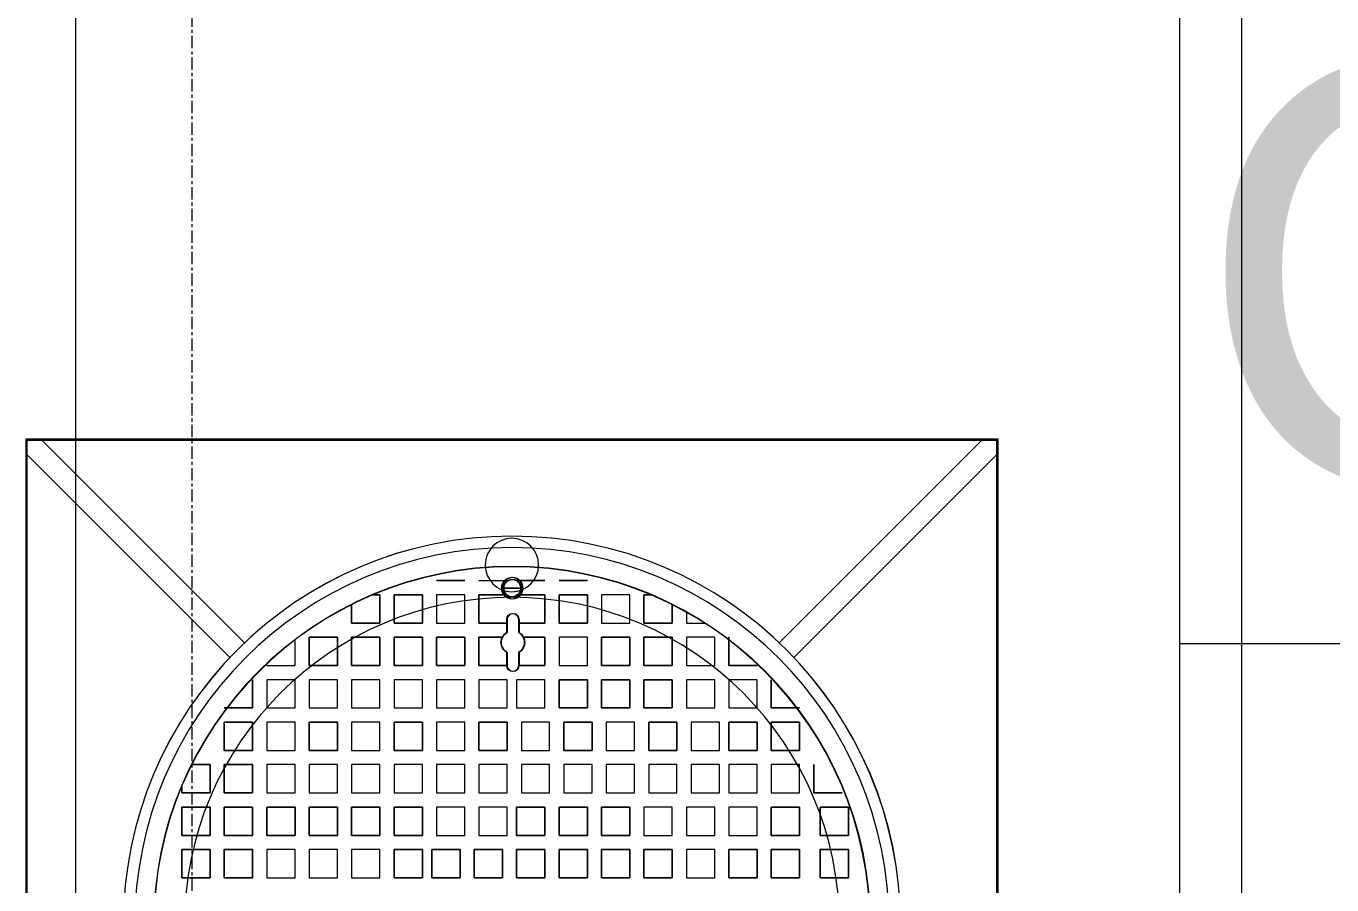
# Model space of a CAD drawing. Header units: millimetres. Extents: x -24439 to 198341, y -52871 to 149926.
# Drawn here: x 99782 to 101125, y 15778 to 16661 of the extents above; entities that cross this region are included whole.
import ezdxf

# ---------------------------------------------------------------- set-up
doc = ezdxf.new("R2010")
doc.units = ezdxf.units.MM
doc.linetypes.add('Grid Line', pattern=[22.225, 12.7, -3.175, 3.175, -3.175])
for name, color, linetype, lineweight in [('A-ANNO-NOTE', 131, 'Continuous', 9), ('G-IMPT', 8, 'Continuous', 9), ('M-EQPM', 50, 'Continuous', 9), ('S-GRID-1', 1, 'Grid Line', 9)]:
    doc.layers.add(name, color=color, linetype=linetype, lineweight=lineweight)
doc.styles.add('Arial_6', font='arial_0.ttf', dxfattribs={"height": 2})

# ---------------------------------------------------------------- blocks, each defined once
blk = doc.blocks.new('TKTC_NAP THAM BE XLNT_260130 - TKTC_XREF_260130_NAP THAM BE XLNT_dwg_TTT-HOOD ACCESS - TTT-HOOD ACCESS-1904605-MB BỂ XLNT 2 HẦM 1-3399785-TKCS_MB ĐỊNH VỊ CAO ĐỘ THIẾT KẾ')
at = {"layer": 'G-IMPT'}
for p, q in [((16.2, 350.9), (0.1, 350.9)), ((43.8, 358.9), (13.8, 358.9))]:
    blk.add_line(p, q, dxfattribs=at)
at = {"layer": 'G-IMPT', "flags": 128}
for points in [[(-71.2, 358.9), (-41.2, 358.9), (-71.2, 358.9), (-41.2, 358.9), (-71.2, 358.9), (-41.2, 358.9)], [(-26.2, 358.9), (3.8, 358.9), (-26.2, 358.9), (3.8, 358.9)], [(0.7, 350.9), (16.9, 350.9)], [(58.8, 358.9), (88.8, 358.9)], [(-86.2, 313.9), (-116.2, 313.9), (-116.2, 343.9), (-86.2, 343.9), (-86.2, 313.9), (-116.2, 313.9), (-116.2, 343.9), (-86.2, 343.9), (-86.2, 313.9), (-116.2, 313.9), (-116.2, 343.9), (-86.2, 343.9), (-86.2, 313.9), (-116.2, 313.9), (-116.2, 343.9), (-86.2, 343.9)], [(-41.2, 313.9), (-41.2, 343.9), (-71.2, 343.9), (-71.2, 313.9), (-41.2, 313.9), (-41.2, 343.9), (-71.2, 343.9), (-71.2, 313.9), (-41.2, 313.9), (-71.2, 313.9), (-71.2, 343.9), (-41.2, 343.9), (-41.2, 313.9), (-71.2, 313.9), (-71.2, 343.9), (-41.2, 343.9)], [(43.8, 313.9), (43.8, 343.9), (13.8, 343.9), (13.8, 340.9), (13.8, 343.9), (43.8, 343.9)], [(88.8, 313.9), (58.8, 313.9), (58.8, 343.9), (88.8, 343.9), (88.8, 313.9), (58.8, 313.9), (58.8, 343.9), (88.8, 343.9), (88.8, 313.9), (58.8, 313.9), (58.8, 343.9), (88.8, 343.9), (88.8, 313.9), (58.8, 313.9), (58.8, 343.9), (88.8, 343.9)], [(133.8, 313.9), (133.8, 343.9), (103.8, 343.9), (103.8, 313.9), (133.8, 313.9), (133.8, 343.9), (103.8, 343.9), (103.8, 313.9), (133.8, 313.9), (103.8, 313.9), (103.8, 343.9), (133.8, 343.9), (133.8, 313.9), (103.8, 313.9), (103.8, 343.9), (133.8, 343.9)], [(156.8, 343.9), (148.8, 343.9), (148.8, 313.9), (178.8, 313.9), (178.8, 333.8), (178.8, 313.9), (148.8, 313.9), (148.8, 343.9), (156.8, 343.9), (148.8, 343.9), (148.8, 313.9), (178.8, 313.9), (178.8, 333.8), (178.8, 313.9), (148.8, 313.9), (148.8, 343.9)], [(13.8, 320.3), (13.8, 313.9), (43.8, 313.9), (13.8, 313.9)], [(-176.2, 268.9), (-206.2, 268.9), (-206.2, 298.9), (-176.2, 298.9), (-176.2, 268.9), (-206.2, 268.9), (-206.2, 298.9), (-176.2, 298.9)], [(-131.2, 268.9), (-131.2, 298.9), (-161.2, 298.9), (-161.2, 268.9), (-131.2, 268.9), (-131.2, 298.9), (-161.2, 298.9), (-161.2, 268.9), (-131.2, 268.9), (-131.2, 298.9), (-161.2, 298.9), (-161.2, 268.9), (-131.2, 268.9), (-161.2, 268.9), (-161.2, 298.9), (-131.2, 298.9)], [(-86.2, 268.9), (-86.2, 298.9), (-116.2, 298.9), (-116.2, 268.9), (-86.2, 268.9), (-86.2, 298.9), (-116.2, 298.9), (-116.2, 268.9), (-86.2, 268.9), (-86.2, 298.9), (-116.2, 298.9), (-116.2, 268.9), (-86.2, 268.9), (-116.2, 268.9), (-116.2, 298.9), (-86.2, 298.9)], [(-41.2, 268.9), (-71.2, 268.9), (-71.2, 298.9), (-41.2, 298.9), (-41.2, 268.9), (-71.2, 268.9), (-71.2, 298.9), (-41.2, 298.9), (-41.2, 268.9), (-71.2, 268.9), (-71.2, 298.9), (-41.2, 298.9), (-41.2, 268.9), (-71.2, 268.9), (-71.2, 298.9), (-41.2, 298.9)], [(-2.9, 298.9), (-26.2, 298.9), (-26.2, 268.9), (2, 268.9), (-26.2, 268.9), (-26.2, 298.9)], [(88.8, 268.9), (88.8, 298.9), (58.8, 298.9), (58.8, 268.9), (88.8, 268.9), (88.8, 298.9), (58.8, 298.9), (58.8, 268.9), (88.8, 268.9), (58.8, 268.9), (58.8, 298.9), (88.8, 298.9), (88.8, 268.9), (58.8, 268.9), (58.8, 298.9), (88.8, 298.9), (88.8, 268.9), (58.8, 268.9), (58.8, 298.9), (88.8, 298.9)], [(133.8, 268.9), (133.8, 298.9), (103.8, 298.9), (103.8, 268.9), (133.8, 268.9), (133.8, 298.9), (103.8, 298.9), (103.8, 268.9), (133.8, 268.9), (133.8, 298.9), (103.8, 298.9), (103.8, 268.9), (133.8, 268.9), (103.8, 268.9), (103.8, 298.9), (133.8, 298.9), (133.8, 268.9), (103.8, 268.9), (103.8, 298.9), (133.8, 298.9), (133.8, 268.9), (103.8, 268.9), (103.8, 298.9), (133.8, 298.9)], [(178.8, 268.9), (178.8, 298.9), (148.8, 298.9), (148.8, 268.9), (178.8, 268.9), (178.8, 298.9), (148.8, 298.9), (148.8, 268.9), (178.8, 268.9), (178.8, 298.9), (148.8, 298.9), (148.8, 268.9), (178.8, 268.9), (148.8, 268.9), (148.8, 298.9), (178.8, 298.9), (178.8, 268.9), (148.8, 268.9), (148.8, 298.9), (178.8, 298.9), (178.8, 268.9), (148.8, 268.9), (148.8, 298.9), (178.8, 298.9)], [(223.8, 268.9), (223.8, 298.9), (193.8, 298.9), (193.8, 268.9), (223.8, 268.9), (223.8, 298.9), (193.8, 298.9), (193.8, 268.9), (223.8, 268.9), (223.8, 298.9), (193.8, 298.9), (193.8, 268.9), (223.8, 268.9), (193.8, 268.9), (193.8, 298.9), (223.8, 298.9)], [(-266.2, 223.9), (-266.2, 253.9), (-266.2, 223.9), (-266.2, 253.9), (-266.2, 223.9), (-296.2, 223.9), (-266.2, 223.9), (-296.2, 223.9)], [(-221.2, 223.9), (-251.2, 223.9), (-251.2, 253.9), (-221.2, 253.9), (-221.2, 223.9), (-251.2, 223.9), (-251.2, 253.9), (-221.2, 253.9)], [(-176.2, 223.9), (-206.2, 223.9), (-206.2, 253.9), (-176.2, 253.9), (-176.2, 223.9), (-206.2, 223.9), (-206.2, 253.9), (-176.2, 253.9), (-176.2, 223.9), (-206.2, 223.9), (-206.2, 253.9), (-176.2, 253.9), (-176.2, 223.9), (-206.2, 223.9), (-206.2, 253.9), (-176.2, 253.9)], [(-131.2, 223.9), (-131.2, 253.9), (-161.2, 253.9), (-161.2, 223.9), (-131.2, 223.9), (-131.2, 253.9), (-161.2, 253.9), (-161.2, 223.9), (-131.2, 223.9), (-131.2, 253.9), (-161.2, 253.9), (-161.2, 223.9), (-131.2, 223.9), (-131.2, 253.9), (-161.2, 253.9), (-161.2, 223.9), (-131.2, 223.9), (-161.2, 223.9), (-161.2, 253.9), (-131.2, 253.9), (-131.2, 223.9), (-161.2, 223.9), (-161.2, 253.9), (-131.2, 253.9)], [(-86.2, 223.9), (-86.2, 253.9), (-116.2, 253.9), (-116.2, 223.9), (-86.2, 223.9), (-86.2, 253.9), (-116.2, 253.9), (-116.2, 223.9), (-86.2, 223.9), (-116.2, 223.9), (-116.2, 253.9), (-86.2, 253.9), (-86.2, 223.9), (-116.2, 223.9), (-116.2, 253.9), (-86.2, 253.9), (-86.2, 223.9), (-116.2, 223.9), (-116.2, 253.9), (-86.2, 253.9), (-86.2, 223.9), (-116.2, 223.9), (-116.2, 253.9), (-86.2, 253.9)], [(-41.2, 223.9), (-41.2, 253.9), (-71.2, 253.9), (-71.2, 223.9), (-41.2, 223.9), (-71.2, 223.9), (-71.2, 253.9), (-41.2, 253.9), (-41.2, 223.9), (-71.2, 223.9), (-71.2, 253.9), (-41.2, 253.9), (-41.2, 223.9), (-71.2, 223.9), (-71.2, 253.9), (-41.2, 253.9), (-41.2, 223.9), (-71.2, 223.9), (-71.2, 253.9), (-41.2, 253.9), (-41.2, 223.9), (-71.2, 223.9), (-71.2, 253.9), (-41.2, 253.9)], [(3.8, 223.9), (-26.2, 223.9), (-26.2, 253.9), (3.8, 253.9), (3.8, 223.9), (-26.2, 223.9), (-26.2, 253.9), (3.8, 253.9), (3.8, 223.9), (-26.2, 223.9), (-26.2, 253.9), (3.8, 253.9)], [(43.8, 223.9), (13.8, 223.9), (13.8, 253.9), (43.8, 253.9)], [(88.8, 223.9), (58.8, 223.9), (58.8, 253.9), (88.8, 253.9), (88.8, 223.9), (58.8, 223.9), (58.8, 253.9), (88.8, 253.9), (88.8, 223.9), (58.8, 223.9), (58.8, 253.9), (88.8, 253.9)], [(133.8, 223.9), (103.8, 223.9), (103.8, 253.9), (133.8, 253.9), (133.8, 223.9), (103.8, 223.9), (103.8, 253.9), (133.8, 253.9), (133.8, 223.9), (103.8, 223.9), (103.8, 253.9), (133.8, 253.9), (133.8, 223.9), (103.8, 223.9), (103.8, 253.9), (133.8, 253.9)], [(178.8, 223.9), (148.8, 223.9), (148.8, 253.9), (178.8, 253.9), (178.8, 223.9), (148.8, 223.9), (148.8, 253.9), (178.8, 253.9), (178.8, 223.9), (148.8, 223.9), (148.8, 253.9), (178.8, 253.9), (178.8, 223.9), (148.8, 223.9), (148.8, 253.9), (178.8, 253.9)], [(223.8, 223.9), (193.8, 223.9), (193.8, 253.9), (223.8, 253.9), (223.8, 223.9), (193.8, 223.9), (193.8, 253.9), (223.8, 253.9), (223.8, 223.9), (193.8, 223.9), (193.8, 253.9), (223.8, 253.9)], [(268.8, 223.9), (238.8, 223.9), (238.8, 253.9), (268.8, 253.9), (268.8, 223.9), (238.8, 223.9), (238.8, 253.9), (268.8, 253.9)], [(283.8, 253.9), (283.8, 223.9), (313.8, 223.9), (283.8, 223.9), (283.8, 253.9), (283.8, 223.9), (313.8, 223.9), (283.8, 223.9)], [(-266.2, 178.9), (-266.2, 208.9), (-296.2, 208.9), (-296.2, 178.9), (-266.2, 178.9), (-296.2, 178.9), (-296.2, 208.9), (-266.2, 208.9), (-266.2, 178.9), (-296.2, 178.9), (-296.2, 208.9), (-266.2, 208.9), (-266.2, 178.9), (-296.2, 178.9), (-296.2, 208.9), (-266.2, 208.9), (-266.2, 178.9), (-296.2, 178.9), (-296.2, 208.9), (-266.2, 208.9), (-266.2, 178.9), (-296.2, 178.9), (-296.2, 208.9), (-266.2, 208.9)], [(-221.2, 178.9), (-221.2, 208.9), (-251.2, 208.9), (-251.2, 178.9), (-221.2, 178.9), (-221.2, 208.9), (-251.2, 208.9), (-251.2, 178.9), (-221.2, 178.9), (-221.2, 208.9), (-251.2, 208.9), (-251.2, 178.9), (-221.2, 178.9), (-251.2, 178.9), (-251.2, 208.9), (-221.2, 208.9)], [(-181.2, 178.9), (-211.2, 178.9), (-211.2, 208.9), (-181.2, 208.9), (-181.2, 178.9), (-211.2, 178.9), (-211.2, 208.9), (-181.2, 208.9)], [(-136.2, 178.9), (-136.2, 208.9), (-166.2, 208.9), (-166.2, 178.9), (-136.2, 178.9), (-136.2, 208.9), (-166.2, 208.9), (-166.2, 178.9), (-136.2, 178.9), (-136.2, 208.9), (-166.2, 208.9), (-166.2, 178.9), (-136.2, 178.9), (-136.2, 208.9), (-166.2, 208.9), (-166.2, 178.9), (-136.2, 178.9), (-166.2, 178.9), (-166.2, 208.9), (-136.2, 208.9), (-136.2, 178.9), (-166.2, 178.9), (-166.2, 208.9), (-136.2, 208.9)], [(-91.2, 178.9), (-121.2, 178.9), (-121.2, 208.9), (-91.2, 208.9), (-91.2, 178.9), (-121.2, 178.9), (-121.2, 208.9), (-91.2, 208.9), (-91.2, 178.9), (-121.2, 178.9), (-121.2, 208.9), (-91.2, 208.9), (-91.2, 178.9), (-121.2, 178.9), (-121.2, 208.9), (-91.2, 208.9), (-91.2, 178.9), (-121.2, 178.9), (-121.2, 208.9), (-91.2, 208.9), (-91.2, 178.9), (-121.2, 178.9), (-121.2, 208.9), (-91.2, 208.9), (-91.2, 178.9), (-121.2, 178.9), (-121.2, 208.9), (-91.2, 208.9), (-91.2, 178.9), (-121.2, 178.9), (-121.2, 208.9), (-91.2, 208.9), (-91.2, 178.9), (-121.2, 178.9), (-121.2, 208.9), (-91.2, 208.9), (-91.2, 178.9), (-121.2, 178.9), (-121.2, 208.9), (-91.2, 208.9)], [(-46.2, 178.9), (-46.2, 208.9), (-76.2, 208.9), (-76.2, 178.9), (-46.2, 178.9), (-46.2, 208.9), (-76.2, 208.9), (-76.2, 178.9), (-46.2, 178.9), (-46.2, 208.9), (-76.2, 208.9), (-76.2, 178.9), (-46.2, 178.9), (-46.2, 208.9), (-76.2, 208.9), (-76.2, 178.9), (-46.2, 178.9), (-46.2, 208.9), (-76.2, 208.9), (-76.2, 178.9), (-46.2, 178.9), (-46.2, 208.9), (-76.2, 208.9), (-76.2, 178.9), (-46.2, 178.9), (-76.2, 178.9), (-76.2, 208.9), (-46.2, 208.9), (-46.2, 178.9), (-76.2, 178.9), (-76.2, 208.9), (-46.2, 208.9)], [(-1.2, 178.9), (-31.2, 178.9), (-31.2, 208.9), (-1.2, 208.9), (-1.2, 178.9), (-31.2, 178.9), (-31.2, 208.9), (-1.2, 208.9), (-1.2, 178.9), (-31.2, 178.9), (-31.2, 208.9), (-1.2, 208.9), (-1.2, 178.9), (-31.2, 178.9), (-31.2, 208.9), (-1.2, 208.9)], [(43.8, 178.9), (43.8, 208.9), (13.8, 208.9), (13.8, 178.9), (43.8, 178.9), (43.8, 208.9), (13.8, 208.9), (13.8, 178.9), (43.8, 178.9), (43.8, 208.9), (13.8, 208.9), (13.8, 178.9), (43.8, 178.9), (43.8, 208.9), (13.8, 208.9), (13.8, 178.9), (43.8, 178.9), (43.8, 208.9), (13.8, 208.9), (13.8, 178.9), (43.8, 178.9), (43.8, 208.9), (13.8, 208.9), (13.8, 178.9), (43.8, 178.9), (13.8, 178.9), (13.8, 208.9), (43.8, 208.9), (43.8, 178.9), (13.8, 178.9), (13.8, 208.9), (43.8, 208.9)], [(88.8, 178.9), (58.8, 178.9), (58.8, 208.9), (88.8, 208.9), (88.8, 178.9), (58.8, 178.9), (58.8, 208.9), (88.8, 208.9), (88.8, 178.9), (58.8, 178.9), (58.8, 208.9), (88.8, 208.9), (88.8, 178.9), (58.8, 178.9), (58.8, 208.9), (88.8, 208.9)], [(133.8, 178.9), (133.8, 208.9), (103.8, 208.9), (103.8, 178.9), (133.8, 178.9), (133.8, 208.9), (103.8, 208.9), (103.8, 178.9), (133.8, 178.9), (133.8, 208.9), (103.8, 208.9), (103.8, 178.9), (133.8, 178.9), (133.8, 208.9), (103.8, 208.9), (103.8, 178.9), (133.8, 178.9), (133.8, 208.9), (103.8, 208.9), (103.8, 178.9), (133.8, 178.9), (133.8, 208.9), (103.8, 208.9), (103.8, 178.9), (133.8, 178.9), (103.8, 178.9), (103.8, 208.9), (133.8, 208.9), (133.8, 178.9), (103.8, 178.9), (103.8, 208.9), (133.8, 208.9)], [(178.8, 178.9), (148.8, 178.9), (148.8, 208.9), (178.8, 208.9), (178.8, 178.9), (148.8, 178.9), (148.8, 208.9), (178.8, 208.9), (178.8, 178.9), (148.8, 178.9), (148.8, 208.9), (178.8, 208.9), (178.8, 178.9), (148.8, 178.9), (148.8, 208.9), (178.8, 208.9)], [(223.8, 178.9), (223.8, 208.9), (193.8, 208.9), (193.8, 178.9), (223.8, 178.9), (223.8, 208.9), (193.8, 208.9), (193.8, 178.9), (223.8, 178.9), (223.8, 208.9), (193.8, 208.9), (193.8, 178.9), (223.8, 178.9), (223.8, 208.9), (193.8, 208.9), (193.8, 178.9), (223.8, 178.9), (223.8, 208.9), (193.8, 208.9), (193.8, 178.9), (223.8, 178.9), (223.8, 208.9), (193.8, 208.9), (193.8, 178.9), (223.8, 178.9), (193.8, 178.9), (193.8, 208.9), (223.8, 208.9), (223.8, 178.9), (193.8, 178.9), (193.8, 208.9), (223.8, 208.9)], [(268.8, 178.9), (238.8, 178.9), (238.8, 208.9), (268.8, 208.9), (268.8, 178.9), (238.8, 178.9), (238.8, 208.9), (268.8, 208.9), (268.8, 178.9), (238.8, 178.9), (238.8, 208.9), (268.8, 208.9), (268.8, 178.9), (238.8, 178.9), (238.8, 208.9), (268.8, 208.9)], [(313.8, 178.9), (313.8, 208.9), (283.8, 208.9), (283.8, 178.9), (313.8, 178.9), (313.8, 208.9), (283.8, 208.9), (283.8, 178.9), (313.8, 178.9), (313.8, 208.9), (283.8, 208.9), (283.8, 178.9), (313.8, 178.9), (313.8, 208.9), (283.8, 208.9), (283.8, 178.9), (313.8, 178.9), (313.8, 208.9), (283.8, 208.9), (283.8, 178.9), (313.8, 178.9), (283.8, 178.9), (283.8, 208.9), (313.8, 208.9)], [(-311.2, 133.9), (-311.2, 163.9), (-311.2, 133.9), (-311.2, 163.9), (-311.2, 133.9), (-341.2, 133.9), (-311.2, 133.9), (-341.2, 133.9)], [(-266.2, 133.9), (-296.2, 133.9), (-296.2, 163.9), (-266.2, 163.9), (-266.2, 133.9), (-296.2, 133.9), (-296.2, 163.9), (-266.2, 163.9), (-266.2, 133.9), (-296.2, 133.9), (-296.2, 163.9), (-266.2, 163.9), (-266.2, 133.9), (-296.2, 133.9), (-296.2, 163.9), (-266.2, 163.9)], [(-221.2, 133.9), (-251.2, 133.9), (-251.2, 163.9), (-221.2, 163.9), (-221.2, 133.9), (-251.2, 133.9), (-251.2, 163.9), (-221.2, 163.9), (-221.2, 133.9), (-251.2, 133.9), (-251.2, 163.9), (-221.2, 163.9)], [(-181.2, 133.9), (-211.2, 133.9), (-211.2, 163.9), (-181.2, 163.9), (-181.2, 133.9), (-211.2, 133.9), (-211.2, 163.9), (-181.2, 163.9), (-181.2, 133.9), (-211.2, 133.9), (-211.2, 163.9), (-181.2, 163.9), (-181.2, 133.9), (-211.2, 133.9), (-211.2, 163.9), (-181.2, 163.9)], [(-136.2, 133.9), (-166.2, 133.9), (-166.2, 163.9), (-136.2, 163.9), (-136.2, 133.9), (-166.2, 133.9), (-166.2, 163.9), (-136.2, 163.9), (-136.2, 133.9), (-166.2, 133.9), (-166.2, 163.9), (-136.2, 163.9), (-136.2, 133.9), (-166.2, 133.9), (-166.2, 163.9), (-136.2, 163.9), (-136.2, 133.9), (-166.2, 133.9), (-166.2, 163.9), (-136.2, 163.9), (-136.2, 133.9), (-166.2, 133.9), (-166.2, 163.9), (-136.2, 163.9)], [(-91.2, 133.9), (-121.2, 133.9), (-121.2, 163.9), (-91.2, 163.9), (-91.2, 133.9), (-121.2, 133.9), (-121.2, 163.9), (-91.2, 163.9), (-91.2, 133.9), (-121.2, 133.9), (-121.2, 163.9), (-91.2, 163.9), (-91.2, 133.9), (-121.2, 133.9), (-121.2, 163.9), (-91.2, 163.9), (-91.2, 133.9), (-121.2, 133.9), (-121.2, 163.9), (-91.2, 163.9), (-91.2, 133.9), (-121.2, 133.9), (-121.2, 163.9), (-91.2, 163.9)], [(-46.2, 133.9), (-76.2, 133.9), (-76.2, 163.9), (-46.2, 163.9), (-46.2, 133.9), (-76.2, 133.9), (-76.2, 163.9), (-46.2, 163.9), (-46.2, 133.9), (-76.2, 133.9), (-76.2, 163.9), (-46.2, 163.9), (-46.2, 133.9), (-76.2, 133.9), (-76.2, 163.9), (-46.2, 163.9), (-46.2, 133.9), (-76.2, 133.9), (-76.2, 163.9), (-46.2, 163.9), (-46.2, 133.9), (-76.2, 133.9), (-76.2, 163.9), (-46.2, 163.9), (-46.2, 133.9), (-76.2, 133.9), (-76.2, 163.9), (-46.2, 163.9), (-46.2, 133.9), (-76.2, 133.9), (-76.2, 163.9), (-46.2, 163.9)], [(-1.2, 133.9), (-31.2, 133.9), (-31.2, 163.9), (-1.2, 163.9), (-1.2, 133.9), (-31.2, 133.9), (-31.2, 163.9), (-1.2, 163.9)], [(43.8, 133.9), (13.8, 133.9), (13.8, 163.9), (43.8, 163.9), (43.8, 133.9), (13.8, 133.9), (13.8, 163.9), (43.8, 163.9), (43.8, 133.9), (13.8, 133.9), (13.8, 163.9), (43.8, 163.9), (43.8, 133.9), (13.8, 133.9), (13.8, 163.9), (43.8, 163.9), (43.8, 133.9), (13.8, 133.9), (13.8, 163.9), (43.8, 163.9), (43.8, 133.9), (13.8, 133.9), (13.8, 163.9), (43.8, 163.9), (43.8, 133.9), (13.8, 133.9), (13.8, 163.9), (43.8, 163.9), (43.8, 133.9), (13.8, 133.9), (13.8, 163.9), (43.8, 163.9)], [(88.8, 133.9), (58.8, 133.9), (58.8, 163.9), (88.8, 163.9), (88.8, 133.9), (58.8, 133.9), (58.8, 163.9), (88.8, 163.9)], [(133.8, 133.9), (103.8, 133.9), (103.8, 163.9), (133.8, 163.9), (133.8, 133.9), (103.8, 133.9), (103.8, 163.9), (133.8, 163.9), (133.8, 133.9), (103.8, 133.9), (103.8, 163.9), (133.8, 163.9), (133.8, 133.9), (103.8, 133.9), (103.8, 163.9), (133.8, 163.9), (133.8, 133.9), (103.8, 133.9), (103.8, 163.9), (133.8, 163.9), (133.8, 133.9), (103.8, 133.9), (103.8, 163.9), (133.8, 163.9), (133.8, 133.9), (103.8, 133.9), (103.8, 163.9), (133.8, 163.9), (133.8, 133.9), (103.8, 133.9), (103.8, 163.9), (133.8, 163.9)], [(178.8, 133.9), (148.8, 133.9), (148.8, 163.9), (178.8, 163.9), (178.8, 133.9), (148.8, 133.9), (148.8, 163.9), (178.8, 163.9)], [(223.8, 133.9), (193.8, 133.9), (193.8, 163.9), (223.8, 163.9), (223.8, 133.9), (193.8, 133.9), (193.8, 163.9), (223.8, 163.9), (223.8, 133.9), (193.8, 133.9), (193.8, 163.9), (223.8, 163.9), (223.8, 133.9), (193.8, 133.9), (193.8, 163.9), (223.8, 163.9), (223.8, 133.9), (193.8, 133.9), (193.8, 163.9), (223.8, 163.9), (223.8, 133.9), (193.8, 133.9), (193.8, 163.9), (223.8, 163.9), (223.8, 133.9), (193.8, 133.9), (193.8, 163.9), (223.8, 163.9), (223.8, 133.9), (193.8, 133.9), (193.8, 163.9), (223.8, 163.9)], [(268.8, 133.9), (238.8, 133.9), (238.8, 163.9), (268.8, 163.9), (268.8, 133.9), (238.8, 133.9), (238.8, 163.9), (268.8, 163.9)], [(313.8, 133.9), (313.8, 163.9), (283.8, 163.9), (283.8, 133.9), (313.8, 133.9), (313.8, 163.9), (283.8, 163.9), (283.8, 133.9), (313.8, 133.9), (283.8, 133.9), (283.8, 163.9), (313.8, 163.9), (313.8, 133.9), (283.8, 133.9), (283.8, 163.9), (313.8, 163.9)], [(348.7, 163.9), (328.8, 163.9), (328.8, 133.9), (358.8, 133.9), (358.8, 141.9), (358.8, 133.9), (328.8, 133.9), (328.8, 163.9), (348.7, 163.9), (328.8, 163.9), (328.8, 133.9), (358.8, 133.9), (358.8, 141.9), (358.8, 133.9), (328.8, 133.9), (328.8, 163.9)], [(-318, 88.9), (-318, 118.9), (-348, 118.9), (-348, 88.9), (-318, 88.9), (-318, 118.9), (-348, 118.9), (-348, 88.9), (-318, 88.9), (-318, 118.9), (-348, 118.9), (-348, 88.9), (-318, 88.9), (-348, 88.9), (-348, 118.9), (-318, 118.9)], [(-266.2, 88.9), (-266.2, 118.9), (-296.2, 118.9), (-296.2, 88.9), (-266.2, 88.9), (-266.2, 118.9), (-296.2, 118.9), (-296.2, 88.9), (-266.2, 88.9), (-266.2, 118.9), (-296.2, 118.9), (-296.2, 88.9), (-266.2, 88.9), (-296.2, 88.9), (-296.2, 118.9), (-266.2, 118.9)], [(-221.2, 88.9), (-251.2, 88.9), (-251.2, 118.9), (-221.2, 118.9), (-221.2, 88.9), (-251.2, 88.9), (-251.2, 118.9), (-221.2, 118.9)], [(-176.2, 88.9), (-206.2, 88.9), (-206.2, 118.9), (-176.2, 118.9), (-176.2, 88.9), (-206.2, 88.9), (-206.2, 118.9), (-176.2, 118.9)], [(-131.2, 88.9), (-161.2, 88.9), (-161.2, 118.9), (-131.2, 118.9), (-131.2, 88.9), (-161.2, 88.9), (-161.2, 118.9), (-131.2, 118.9), (-131.2, 88.9), (-161.2, 88.9), (-161.2, 118.9), (-131.2, 118.9), (-131.2, 88.9), (-161.2, 88.9), (-161.2, 118.9), (-131.2, 118.9)], [(-86.2, 88.9), (-86.2, 118.9), (-116.2, 118.9), (-116.2, 88.9), (-86.2, 88.9), (-116.2, 88.9), (-116.2, 118.9), (-86.2, 118.9), (-86.2, 88.9), (-116.2, 88.9), (-116.2, 118.9), (-86.2, 118.9), (-86.2, 88.9), (-116.2, 88.9), (-116.2, 118.9), (-86.2, 118.9)], [(-41.2, 88.9), (-41.2, 118.9), (-71.2, 118.9), (-71.2, 88.9), (-41.2, 88.9), (-71.2, 88.9), (-71.2, 118.9), (-41.2, 118.9), (-41.2, 88.9), (-71.2, 88.9), (-71.2, 118.9), (-41.2, 118.9), (-41.2, 88.9), (-71.2, 88.9), (-71.2, 118.9), (-41.2, 118.9)], [(3.8, 88.9), (3.8, 118.9), (-26.2, 118.9), (-26.2, 88.9), (3.8, 88.9), (-26.2, 88.9), (-26.2, 118.9), (3.8, 118.9)], [(43.8, 88.9), (13.8, 88.9), (13.8, 118.9), (43.8, 118.9)], [(88.8, 88.9), (58.8, 88.9), (58.8, 118.9), (88.8, 118.9), (88.8, 88.9), (58.8, 88.9), (58.8, 118.9), (88.8, 118.9), (88.8, 88.9), (58.8, 88.9), (58.8, 118.9), (88.8, 118.9)], [(133.8, 88.9), (133.8, 118.9), (103.8, 118.9), (103.8, 88.9), (133.8, 88.9), (133.8, 118.9), (103.8, 118.9), (103.8, 88.9), (133.8, 88.9), (133.8, 118.9), (103.8, 118.9), (103.8, 88.9), (133.8, 88.9), (103.8, 88.9), (103.8, 118.9), (133.8, 118.9)], [(178.8, 88.9), (178.8, 118.9), (148.8, 118.9), (148.8, 88.9), (178.8, 88.9), (178.8, 118.9), (148.8, 118.9), (148.8, 88.9), (178.8, 88.9), (178.8, 118.9), (148.8, 118.9), (148.8, 88.9), (178.8, 88.9), (148.8, 88.9), (148.8, 118.9), (178.8, 118.9)], [(223.8, 88.9), (223.8, 118.9), (193.8, 118.9), (193.8, 88.9), (223.8, 88.9), (223.8, 118.9), (193.8, 118.9), (193.8, 88.9), (223.8, 88.9), (193.8, 88.9), (193.8, 118.9), (223.8, 118.9)], [(268.8, 88.9), (268.8, 118.9), (238.8, 118.9), (238.8, 88.9), (268.8, 88.9), (268.8, 118.9), (238.8, 118.9), (238.8, 88.9), (268.8, 88.9), (268.8, 118.9), (238.8, 118.9), (238.8, 88.9), (268.8, 88.9), (238.8, 88.9), (238.8, 118.9), (268.8, 118.9)], [(313.8, 88.9), (313.8, 118.9), (283.8, 118.9), (283.8, 88.9), (313.8, 88.9), (313.8, 118.9), (283.8, 118.9), (283.8, 88.9), (313.8, 88.9), (313.8, 118.9), (283.8, 118.9), (283.8, 88.9), (313.8, 88.9), (313.8, 118.9), (283.8, 118.9), (283.8, 88.9), (313.8, 88.9), (313.8, 118.9), (283.8, 118.9), (283.8, 88.9), (313.8, 88.9), (283.8, 88.9), (283.8, 118.9), (313.8, 118.9)], [(358.8, 88.9), (358.8, 118.9), (328.8, 118.9), (328.8, 88.9), (358.8, 88.9), (328.8, 88.9), (328.8, 118.9), (358.8, 118.9), (358.8, 88.9), (328.8, 88.9), (328.8, 118.9), (358.8, 118.9), (358.8, 88.9), (328.8, 88.9), (328.8, 118.9), (358.8, 118.9), (358.8, 88.9), (328.8, 88.9), (328.8, 118.9), (358.8, 118.9), (358.8, 88.9), (328.8, 88.9), (328.8, 118.9), (358.8, 118.9)], [(-318, 43.9), (-318, 73.9), (-348, 73.9), (-348, 43.9), (-318, 43.9), (-318, 73.9), (-348, 73.9), (-348, 43.9), (-318, 43.9), (-318, 73.9), (-348, 73.9), (-348, 43.9), (-318, 43.9), (-318, 73.9), (-348, 73.9), (-348, 43.9), (-318, 43.9), (-318, 73.9), (-348, 73.9), (-348, 43.9), (-318, 43.9), (-348, 43.9), (-348, 73.9), (-318, 73.9)], [(-266.2, 43.9), (-266.2, 73.9), (-296.2, 73.9), (-296.2, 43.9), (-266.2, 43.9), (-266.2, 73.9), (-296.2, 73.9), (-296.2, 43.9), (-266.2, 43.9), (-296.2, 43.9), (-296.2, 73.9), (-266.2, 73.9), (-266.2, 43.9), (-296.2, 43.9), (-296.2, 73.9), (-266.2, 73.9), (-266.2, 43.9), (-296.2, 43.9), (-296.2, 73.9), (-266.2, 73.9), (-266.2, 43.9), (-296.2, 43.9), (-296.2, 73.9), (-266.2, 73.9)], [(-221.2, 43.9), (-221.2, 73.9), (-251.2, 73.9), (-251.2, 43.9), (-221.2, 43.9), (-221.2, 73.9), (-251.2, 73.9), (-251.2, 43.9), (-221.2, 43.9), (-221.2, 73.9), (-251.2, 73.9), (-251.2, 43.9), (-221.2, 43.9), (-251.2, 43.9), (-251.2, 73.9), (-221.2, 73.9)], [(-176.2, 43.9), (-206.2, 43.9), (-206.2, 73.9), (-176.2, 73.9), (-176.2, 43.9), (-206.2, 43.9), (-206.2, 73.9), (-176.2, 73.9), (-176.2, 43.9), (-206.2, 43.9), (-206.2, 73.9), (-176.2, 73.9)], [(-131.2, 43.9), (-131.2, 73.9), (-161.2, 73.9), (-161.2, 43.9), (-131.2, 43.9), (-161.2, 43.9), (-161.2, 73.9), (-131.2, 73.9), (-131.2, 43.9), (-161.2, 43.9), (-161.2, 73.9), (-131.2, 73.9), (-131.2, 43.9), (-161.2, 43.9), (-161.2, 73.9), (-131.2, 73.9)], [(-86.2, 43.9), (-86.2, 73.9), (-116.2, 73.9), (-116.2, 43.9), (-86.2, 43.9), (-116.2, 43.9), (-116.2, 73.9), (-86.2, 73.9), (-86.2, 43.9), (-116.2, 43.9), (-116.2, 73.9), (-86.2, 73.9), (-86.2, 43.9), (-116.2, 43.9), (-116.2, 73.9), (-86.2, 73.9)], [(-41.2, 43.9), (-41.2, 73.9), (-71.2, 73.9), (-71.2, 43.9), (-41.2, 43.9), (-41.2, 73.9), (-71.2, 73.9), (-71.2, 43.9), (-41.2, 43.9), (-41.2, 73.9), (-71.2, 73.9), (-71.2, 43.9), (-41.2, 43.9), (-71.2, 43.9), (-71.2, 73.9), (-41.2, 73.9)], [(3.8, 43.9), (3.8, 73.9), (-26.2, 73.9), (-26.2, 43.9), (3.8, 43.9), (3.8, 73.9), (-26.2, 73.9), (-26.2, 43.9), (3.8, 43.9), (3.8, 73.9), (-26.2, 73.9), (-26.2, 43.9), (3.8, 43.9), (-26.2, 43.9), (-26.2, 73.9), (3.8, 73.9)], [(48.8, 43.9), (48.8, 73.9), (18.8, 73.9), (18.8, 43.9), (48.8, 43.9), (48.8, 73.9), (18.8, 73.9), (18.8, 43.9), (48.8, 43.9), (48.8, 73.9), (18.8, 73.9), (18.8, 43.9), (48.8, 43.9), (18.8, 43.9), (18.8, 73.9), (48.8, 73.9)], [(93.8, 43.9), (93.8, 73.9), (63.8, 73.9), (63.8, 43.9), (93.8, 43.9), (93.8, 73.9), (63.8, 73.9), (63.8, 43.9), (93.8, 43.9), (93.8, 73.9), (63.8, 73.9), (63.8, 43.9), (93.8, 43.9), (63.8, 43.9), (63.8, 73.9), (93.8, 73.9)], [(133.8, 43.9), (133.8, 73.9), (103.8, 73.9), (103.8, 43.9), (133.8, 43.9), (133.8, 73.9), (103.8, 73.9), (103.8, 43.9), (133.8, 43.9), (103.8, 43.9), (103.8, 73.9), (133.8, 73.9), (133.8, 43.9), (103.8, 43.9), (103.8, 73.9), (133.8, 73.9)], [(178.8, 43.9), (148.8, 43.9), (148.8, 73.9), (178.8, 73.9), (178.8, 43.9), (148.8, 43.9), (148.8, 73.9), (178.8, 73.9), (178.8, 43.9), (148.8, 43.9), (148.8, 73.9), (178.8, 73.9), (178.8, 43.9), (148.8, 43.9), (148.8, 73.9), (178.8, 73.9)], [(223.8, 43.9), (193.8, 43.9), (193.8, 73.9), (223.8, 73.9), (223.8, 43.9), (193.8, 43.9), (193.8, 73.9), (223.8, 73.9)], [(268.8, 43.9), (238.8, 43.9), (238.8, 73.9), (268.8, 73.9), (268.8, 43.9), (238.8, 43.9), (238.8, 73.9), (268.8, 73.9)], [(313.8, 43.9), (313.8, 73.9), (283.8, 73.9), (283.8, 43.9), (313.8, 43.9), (313.8, 73.9), (283.8, 73.9), (283.8, 43.9), (313.8, 43.9), (283.8, 43.9), (283.8, 73.9), (313.8, 73.9), (313.8, 43.9), (283.8, 43.9), (283.8, 73.9), (313.8, 73.9)], [(358.8, 43.9), (358.8, 73.9), (328.8, 73.9), (328.8, 43.9), (358.8, 43.9), (358.8, 73.9), (328.8, 73.9), (328.8, 43.9), (358.8, 43.9), (358.8, 73.9), (328.8, 73.9), (328.8, 43.9), (358.8, 43.9), (328.8, 43.9), (328.8, 73.9), (358.8, 73.9)]]:
    blk.add_lwpolyline(points, close=True, dxfattribs=at)
for points in [[(-139.2, 343.9), (-131.2, 343.9), (-131.2, 313.9), (-131.2, 343.9), (-139.2, 343.9), (-131.2, 343.9), (-131.2, 313.9), (-161.2, 313.9), (-161.2, 333.8), (-161.2, 313.9), (-131.2, 313.9), (-161.2, 313.9), (-161.2, 333.8)], [(2, 313.9), (-26.2, 313.9), (-26.2, 343.9), (3.8, 343.9), (3.8, 340.5), (3.8, 343.9), (-26.2, 343.9), (-26.2, 313.9), (2, 313.9), (-26.2, 313.9), (-26.2, 343.9), (3.8, 343.9), (3.8, 340.5)], [(-176.2, 325.8), (-176.2, 313.9), (-196.1, 313.9)], [(3.8, 322.4), (3.8, 322.9), (3.8, 322.4), (3.8, 322.9)], [(1.3, 317.9), (1.3, 314.4), (1.3, 311), (1.3, 307.5), (1.3, 304)], [(2, 318), (2, 314.5), (2, 311), (2, 307.5), (2, 304)], [(2, 318), (2, 314.5), (2, 311), (2, 307.5), (2, 304)], [(13.6, 304), (13.6, 307.5), (13.6, 311), (13.6, 314.4), (13.6, 317.9)], [(14.3, 304), (14.3, 307.5), (14.3, 311), (14.3, 314.5), (14.3, 318)], [(14.3, 304), (14.3, 307.5), (14.3, 311), (14.3, 314.5), (14.3, 318)], [(-251.2, 268.9), (-221.2, 268.9), (-221.2, 298.9), (-221.2, 268.9), (-251.2, 268.9), (-221.2, 268.9), (-221.2, 298.9)], [(18.4, 298.9), (43.8, 298.9), (43.8, 268.9), (13.8, 268.9), (43.8, 268.9), (43.8, 298.9), (18.4, 298.9), (43.8, 298.9), (43.8, 268.9), (13.8, 268.9)], [(268.8, 268.9), (238.8, 268.9), (238.8, 296.4)], [(1.3, 282.7), (1.3, 279.2), (1.3, 275.7), (1.3, 272.2), (1.3, 268.7)], [(2, 282.7), (2, 279.2), (2, 275.7), (2, 272.2), (2, 268.7)], [(2, 282.7), (2, 279.2), (2, 275.7), (2, 272.2), (2, 268.7)], [(13.6, 268.7), (13.6, 272.2), (13.6, 275.7), (13.6, 279.2), (13.6, 282.7)], [(14.3, 268.7), (14.3, 272.2), (14.3, 275.7), (14.3, 279.2), (14.3, 282.7)], [(14.3, 268.7), (14.3, 272.2), (14.3, 275.7), (14.3, 279.2), (14.3, 282.7)]]:
    blk.add_lwpolyline(points, dxfattribs=at)
at = {"layer": 'G-IMPT'}
for centre, radius in [((8.8, -6.1), 412.1), ((8.8, -6.1), 400), ((8.8, -6.1), 380), ((8.1, 350.9), 11.2), ((8.8, 350.9), 11.2), ((8.8, 350.9), 11.2)]:
    blk.add_circle(centre, radius, dxfattribs=at)
for centre, radius, start, end in [((8.1, 350.9), 9.23, 360, 180), ((8.1, 350.9), 9.23, 0, 180), ((8.8, 350.9), 9.23, 360, 180), ((8.8, 350.9), 9.23, 0, 180), ((8.8, 350.9), 9.23, 360, 180), ((8.8, 350.9), 9.23, 0, 180), ((8.1, 350.9), 9.23, 180, 360), ((8.1, 350.9), 9.23, 180, 360), ((8.8, 350.9), 9.23, 180, 360), ((8.8, 350.9), 9.23, 180, 360), ((8.8, 350.9), 9.23, 180, 360), ((8.8, 350.9), 9.23, 180, 360), ((7.5, 317.9), 6.15, 90, 180), ((8.1, 318), 6.15, 90, 180), ((8.1, 318), 6.15, 90, 180), ((7.5, 317.9), 6.15, 0, 90), ((8.1, 318), 6.15, 0, 90), ((8.1, 318), 6.15, 0, 90), ((7.5, 293.3), 12.3, 120, 240), ((8.1, 293.4), 12.3, 120, 240), ((8.1, 293.4), 12.3, 120, 240), ((7.5, 293.3), 12.3, 300, 60), ((8.1, 293.4), 12.3, 300, 60), ((8.1, 293.4), 12.3, 300, 60), ((7.5, 268.7), 6.15, 180, 270), ((8.1, 268.7), 6.15, 180, 270), ((8.1, 268.7), 6.15, 180, 270), ((7.5, 268.7), 6.15, 270, 0), ((8.1, 268.7), 6.15, 270, 0), ((8.1, 268.7), 6.15, 270, 0)]:
    blk.add_arc(centre, radius, start, end, dxfattribs=at)
blk = doc.blocks.new('TKTC_NAP THAM BE XLNT_260130 - TKTC_XREF_260130_NAP THAM BE XLNT_dwg_NAP THAM-3399787-TKCS_MB ĐỊNH VỊ CAO ĐỘ THIẾT KẾ')
at = {"layer": 'G-IMPT'}
for p, q in [((584817.4, -154748.9), (584608.8, -154540.3)), ((585367.8, -154748.9), (585576.3, -154540.3)), ((584593.7, -154555.4), (584802.3, -154764)), ((585591.4, -154555.4), (585382.9, -154764))]:
    blk.add_line(p, q, dxfattribs=at)
at = {"layer": 'G-IMPT', "flags": 128}
for points in [[(584592.6, -155539.2), (585592.6, -155539.2), (585592.6, -154539.2), (584592.6, -154539.2)], [(585591.4, -154540.3), (584593.7, -154540.3), (584593.7, -155538), (585591.4, -155538)]]:
    blk.add_lwpolyline(points, close=True, dxfattribs=at)
at = {"layer": 'G-IMPT'}
for centre, radius in [((585092.6, -155039.2), 400), ((585092.6, -154668.9), 27.5), ((585092.6, -155039.2), 368.5), ((585092.6, -155039.2), 337.1)]:
    blk.add_circle(centre, radius, dxfattribs=at)
at = {"xscale": 0.9707134767847465, "yscale": 0.9707134767847465, "zscale": 0.9707134767847465}
blk.add_blockref('TKTC_NAP THAM BE XLNT_260130 - TKTC_XREF_260130_NAP THAM BE XLNT_dwg_TTT-HOOD ACCESS - TTT-HOOD ACCESS-1904605-MB BỂ XLNT 2 HẦM 1-3399785-TKCS_MB ĐỊNH VỊ CAO ĐỘ THIẾT KẾ', (585084, -155033.3), dxfattribs=at)
blk = doc.blocks.new('TKTC_NAP THAM BE XLNT_260130 - TKTC_XREF_260130_NAP THAM BE XLNT_dwg-3399784-TKCS_MB ĐỊNH VỊ CAO ĐỘ THIẾT KẾ')
at = {"layer": 'G-IMPT', "flags": 128}
blk.add_lwpolyline([(97077.7, 16688.3), (98277.4, 16688.3), (98277.4, 14387.9), (97077.7, 14387.9)], close=True, dxfattribs=at)
at = {"extrusion": (0, 0, -1), "zscale": -1}
blk.add_blockref('TKTC_NAP THAM BE XLNT_260130 - TKTC_XREF_260130_NAP THAM BE XLNT_dwg_NAP THAM-3399787-TKCS_MB ĐỊNH VỊ CAO ĐỘ THIẾT KẾ', (-682619.1, 169927.1), dxfattribs=at)
blk = doc.blocks.new('TKTC_NAP THAM BE XLNT_260130 - NẮP THĂM BỂ XLNT-2335565-TKCS_MB ĐỊNH VỊ CAO ĐỘ THIẾT KẾ')
blk.add_blockref('TKTC_NAP THAM BE XLNT_260130 - TKTC_XREF_260130_NAP THAM BE XLNT_dwg-3399784-TKCS_MB ĐỊNH VỊ CAO ĐỘ THIẾT KẾ', (-83427.6, -14087.9))
blk = doc.blocks.new('GHI CHU CAO DO THIET KE - GHI CHÚ CAO ĐỘ THIẾT KẾ-1513209-TKCS_MB ĐỊNH VỊ CAO ĐỘ THIẾT KẾ')
at = {"layer": 'A-ANNO-NOTE'}
for p, q in [((0, 8), (0, 0)), ((14.5, 4), (0, 4))]:
    blk.add_line(p, q, dxfattribs=at)
at = {"layer": 'A-ANNO-NOTE', "insert": (2.2552, 5.4585), "char_height": 2, "width": 4.63, "attachment_point": 5, "line_spacing_factor": 0.936439, "style": 'Arial_6'}
blk.add_mtext('\\pt0.5,1,1.5,2,2.5,3,3.5,4,4.5,5,5.5,6,6.5,7,7.5,8,8.5,9,9.5,10,10.5,11,11.5,12,12.5,13,13.5,14,14.5,15,15.5,16;QG', dxfattribs=at)

msp = doc.modelspace()

# ---------------------------------------------------------------- linework, layer by layer
at = {"layer": 'S-GRID-1'}
msp.add_line((99952.6, 15460.6), (99952.6, 20960.6), dxfattribs=at)

# ---------------------------------------------------------------- block references
at = {"layer": 'A-ANNO-NOTE', "xscale": 220, "yscale": 220, "zscale": 220}
msp.add_blockref('GHI CHU CAO DO THIET KE - GHI CHÚ CAO ĐỘ THIẾT KẾ-1513209-TKCS_MB ĐỊNH VỊ CAO ĐỘ THIẾT KẾ', (100968.8, 15146), dxfattribs=at)
at = {"layer": 'M-EQPM'}
msp.add_blockref('TKTC_NAP THAM BE XLNT_260130 - NẮP THĂM BỂ XLNT-2335565-TKCS_MB ĐỊNH VỊ CAO ĐỘ THIẾT KẾ', (86182.6, 14936.6), dxfattribs=at)

doc.saveas('drawing.dxf')
